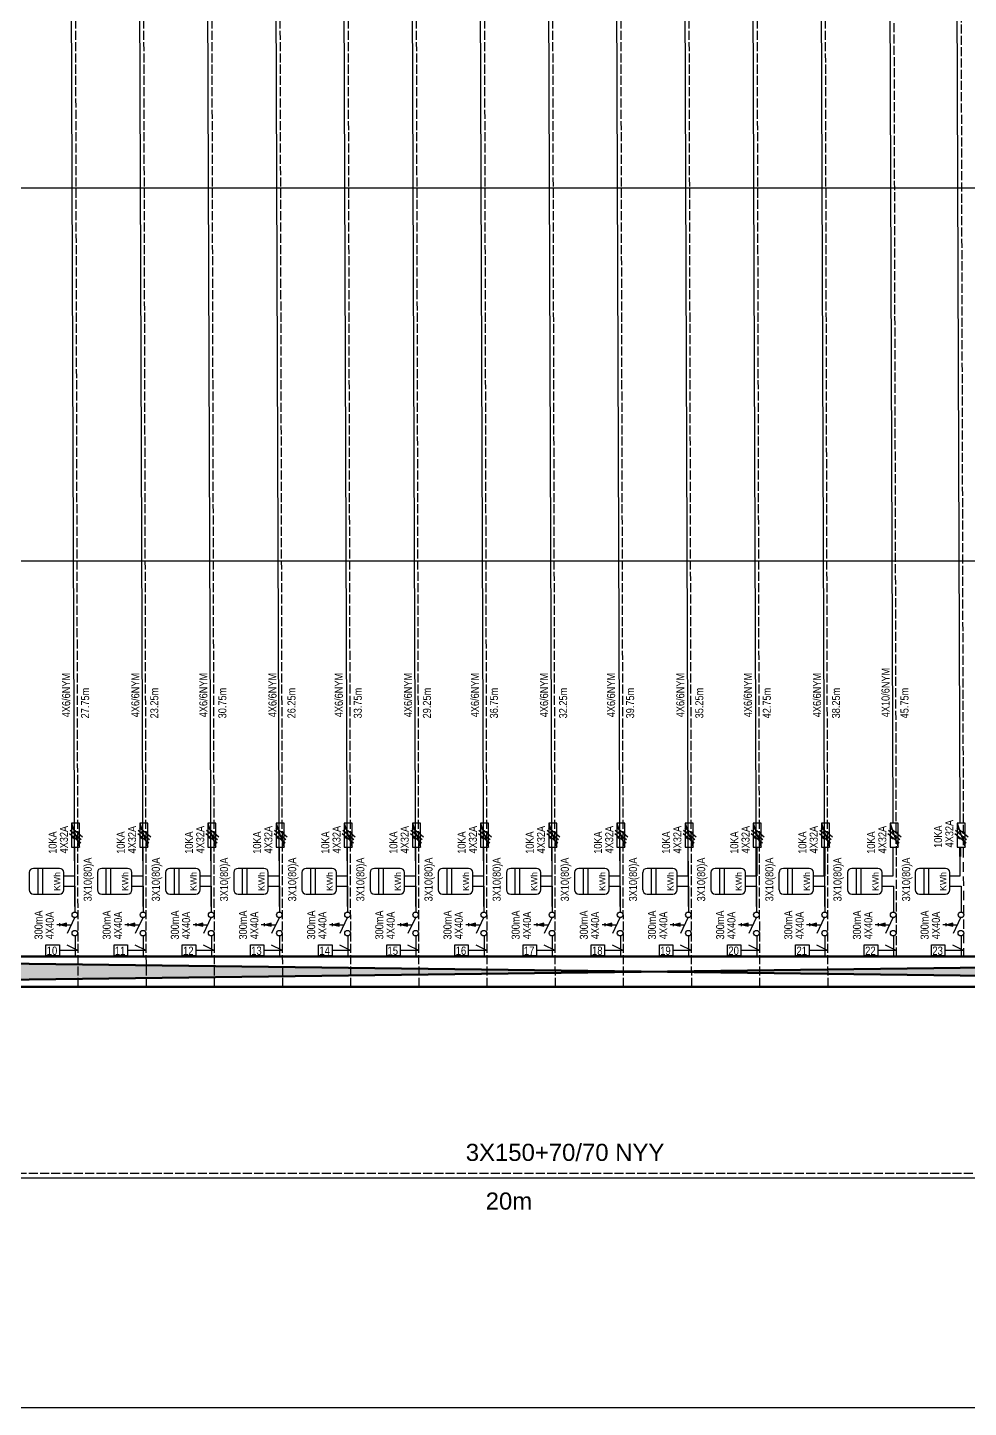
# Model space of a CAD drawing. Header units: millimetres. Extents: x 3395 to 31170, y 2853 to 7104.
# Drawn here: x 18797 to 20049, y 2853 to 4689 of the extents above; entities that cross this region are included whole.
import ezdxf
from ezdxf.enums import TextEntityAlignment as Align

# ---------------------------------------------------------------- set-up
doc = ezdxf.new("R2010")
doc.units = ezdxf.units.MM
for name, pattern in [('ACAD_ISO02W100', [15, 12, -3]), ('DASHDOT', [25.4, 12.7, -6.35, 0, -6.35]), ('DASHED', [19.05, 12.7, -6.35])]:
    doc.linetypes.add(name, pattern=pattern)
for name, color, linetype in [('00-06C', 191, 'Continuous'), ('00-ELKYAZ', 141, 'Continuous'), ('Asansör', 200, 'Continuous'), ('Elektrik T.', 4, 'Continuous'), ('topraklama', 3, 'DASHED'), ('TopraklamaY.', 3, 'ACAD_ISO02W100'), ('YazılarY.', 7, 'Continuous'), ('Şalter', 4, 'Continuous')]:
    doc.layers.add(name, color=color, linetype=linetype)
for name, color, linetype, lineweight in [('deha_elk tablo', 4, 'Continuous', 30), ('deha_elk yazı', 2, 'Continuous', 20), ('ELEKT', 2, 'Continuous', 50), ('KOLON HATTI  LİNYESİ', 240, 'Continuous', 50), ('ZİL', 53, 'DASHDOT', 20)]:
    doc.layers.add(name, color=color, linetype=linetype, lineweight=lineweight)
doc.layers.add('Tablo', color=7, linetype='Continuous', true_color=0xff7f7f)
doc.styles.add('sh_elk yazı', font='ARIALN.TTF', dxfattribs={"height": 10})
doc.styles.add('TXTX', font='arial.ttf')

msp = doc.modelspace()

# ---------------------------------------------------------------- hatches: boundary and pattern name
at = {"layer": 'ELEKT'}
h = msp.add_hatch(color=256, dxfattribs=at)
h.dxf.hatch_style = 1
h.paths.add_polyline_path([(18848.6, 3497.4), (18840.6, 3495.4), (18848.6, 3493.4)])
h = msp.add_hatch(color=256, dxfattribs=at)
h.dxf.hatch_style = 1
h.paths.add_polyline_path([(18939.3, 3497.4), (18931.4, 3495.4), (18939.3, 3493.4)])
h = msp.add_hatch(color=256, dxfattribs=at)
h.dxf.hatch_style = 1
h.paths.add_polyline_path([(19030.1, 3497.4), (19022.1, 3495.4), (19030.1, 3493.4)])
h = msp.add_hatch(color=256, dxfattribs=at)
h.dxf.hatch_style = 1
h.paths.add_polyline_path([(19120.8, 3497.4), (19112.9, 3495.4), (19120.8, 3493.4)])
h = msp.add_hatch(color=256, dxfattribs=at)
h.dxf.hatch_style = 1
h.paths.add_polyline_path([(19211.6, 3497.4), (19203.6, 3495.4), (19211.6, 3493.4)])
h = msp.add_hatch(color=256, dxfattribs=at)
h.dxf.hatch_style = 1
h.paths.add_polyline_path([(19302.3, 3497.4), (19294.4, 3495.4), (19302.3, 3493.4)])
h = msp.add_hatch(color=256, dxfattribs=at)
h.dxf.hatch_style = 1
h.paths.add_polyline_path([(19393.1, 3497.4), (19385.1, 3495.4), (19393.1, 3493.4)])
h = msp.add_hatch(color=256, dxfattribs=at)
h.dxf.hatch_style = 1
h.paths.add_polyline_path([(19483.8, 3497.4), (19475.9, 3495.4), (19483.8, 3493.4)])
h = msp.add_hatch(color=256, dxfattribs=at)
h.dxf.hatch_style = 1
h.paths.add_polyline_path([(19574.6, 3497.4), (19566.6, 3495.4), (19574.6, 3493.4)])
h = msp.add_hatch(color=256, dxfattribs=at)
h.dxf.hatch_style = 1
h.paths.add_polyline_path([(19665.3, 3497.4), (19657.4, 3495.4), (19665.3, 3493.4)])
h = msp.add_hatch(color=256, dxfattribs=at)
h.dxf.hatch_style = 1
h.paths.add_polyline_path([(19756.1, 3497.4), (19748.1, 3495.4), (19756.1, 3493.4)])
h = msp.add_hatch(color=256, dxfattribs=at)
h.dxf.hatch_style = 1
h.paths.add_polyline_path([(19846.8, 3497.4), (19838.9, 3495.4), (19846.8, 3493.4)])
h = msp.add_hatch(color=256, dxfattribs=at)
h.dxf.hatch_style = 1
h.paths.add_polyline_path([(19938.2, 3497.4), (19930.2, 3495.4), (19938.2, 3493.4)])
h = msp.add_hatch(color=256, dxfattribs=at)
h.dxf.hatch_style = 1
h.paths.add_polyline_path([(20020.3, 3495.4), (20028.3, 3493.4), (20028.3, 3497.4)])
h = msp.add_hatch(color=256, dxfattribs=at)
h.dxf.hatch_style = 1
h.paths.add_polyline_path([(18019, 3453.1), (18019, 3412.9), (19630.7, 3433)])
h.paths.add_polyline_path([(21242.5, 3453.1), (19630.7, 3433), (21242.5, 3412.9)])

# ---------------------------------------------------------------- linework, layer by layer
at = {"layer": '00-06C', "color": 141, "ltscale": 1000}
for p, q in [((18863.5, 3461.3), (18838.9, 3461.3)), ((18863.5, 3461.3), (18849.2, 3468)), ((18954.3, 3461.3), (18929.6, 3461.3)), ((18954.3, 3461.3), (18939.9, 3468)), ((19045, 3461.3), (19020.4, 3461.3)), ((19045, 3461.3), (19030.7, 3468)), ((19135.8, 3461.3), (19111.1, 3461.3)), ((19135.8, 3461.3), (19121.4, 3468)), ((19226.5, 3461.3), (19201.9, 3461.3)), ((19226.5, 3461.3), (19212.2, 3468)), ((19317.3, 3461.3), (19292.6, 3461.3)), ((19317.3, 3461.3), (19302.9, 3468)), ((19408, 3461.3), (19383.4, 3461.3)), ((19408, 3461.3), (19393.7, 3468)), ((19498.8, 3461.3), (19474.1, 3461.3)), ((19498.8, 3461.3), (19484.4, 3468)), ((19589.5, 3461.3), (19564.9, 3461.3)), ((19589.5, 3461.3), (19575.2, 3468)), ((19680.3, 3461.3), (19655.6, 3461.3)), ((19680.3, 3461.3), (19665.9, 3468)), ((19771, 3461.3), (19746.4, 3461.3)), ((19771, 3461.3), (19756.7, 3468)), ((19861.8, 3461.3), (19837.1, 3461.3)), ((19861.8, 3461.3), (19847.4, 3468)), ((19953.2, 3461.3), (19928.5, 3461.3)), ((19953.2, 3461.3), (19938.8, 3468)), ((20043.1, 3461.1), (20018.4, 3461.1)), ((20042.7, 3461.3), (20028.3, 3468))]:
    msp.add_line(p, q, dxfattribs=at)
for points in [[(18820.9, 3468.5), (18838.9, 3468.5), (18838.9, 3454), (18820.9, 3454)], [(18911.7, 3468.5), (18929.6, 3468.5), (18929.6, 3454), (18911.7, 3454)], [(19002.4, 3468.5), (19020.4, 3468.5), (19020.4, 3454), (19002.4, 3454)], [(19093.2, 3468.5), (19111.1, 3468.5), (19111.1, 3454), (19093.2, 3454)], [(19183.9, 3468.5), (19201.9, 3468.5), (19201.9, 3454), (19183.9, 3454)], [(19274.7, 3468.5), (19292.6, 3468.5), (19292.6, 3454), (19274.7, 3454)], [(19365.4, 3468.5), (19383.4, 3468.5), (19383.4, 3454), (19365.4, 3454)], [(19456.2, 3468.5), (19474.1, 3468.5), (19474.1, 3454), (19456.2, 3454)], [(19546.9, 3468.5), (19564.9, 3468.5), (19564.9, 3454), (19546.9, 3454)], [(19637.7, 3468.5), (19655.6, 3468.5), (19655.6, 3454), (19637.7, 3454)], [(19728.4, 3468.5), (19746.4, 3468.5), (19746.4, 3454), (19728.4, 3454)], [(19819.2, 3468.5), (19837.1, 3468.5), (19837.1, 3454), (19819.2, 3454)], [(19910.5, 3468.5), (19928.5, 3468.5), (19928.5, 3454), (19910.5, 3454)], [(20000.1, 3468.5), (20018, 3468.5), (20018, 3454), (20000.1, 3454)]]:
    msp.add_lwpolyline(points, close=True, dxfattribs=at)
at = {"layer": '00-ELKYAZ', "color": 141, "linetype": 'Continuous'}
for p, q in [((18798.8, 3564.7), (18798.8, 3541.7)), ((18839, 3570.4), (18804.5, 3570.4)), ((18810.3, 3570.4), (18810.3, 3535.9)), ((18816.3, 3570.7), (18816.3, 3536.2)), ((18889.5, 3564.7), (18889.5, 3541.7)), ((18929.8, 3570.4), (18895.3, 3570.4)), ((18901, 3570.4), (18901, 3535.9)), ((18907, 3570.7), (18907, 3536.2)), ((18980.3, 3564.7), (18980.3, 3541.7)), ((19020.5, 3570.4), (18986, 3570.4)), ((18991.8, 3570.4), (18991.8, 3535.9)), ((18997.8, 3570.7), (18997.8, 3536.2)), ((19071, 3564.7), (19071, 3541.7)), ((19111.3, 3570.4), (19076.8, 3570.4)), ((19082.5, 3570.4), (19082.5, 3535.9)), ((19088.5, 3570.7), (19088.5, 3536.2)), ((19161.8, 3564.7), (19161.8, 3541.7)), ((19202, 3570.4), (19167.5, 3570.4)), ((19173.3, 3570.4), (19173.3, 3535.9)), ((19179.3, 3570.7), (19179.3, 3536.2)), ((19252.5, 3564.7), (19252.5, 3541.7)), ((19292.8, 3570.4), (19258.3, 3570.4)), ((19264, 3570.4), (19264, 3535.9)), ((19270, 3570.7), (19270, 3536.2)), ((19343.3, 3564.7), (19343.3, 3541.7)), ((19383.5, 3570.4), (19349, 3570.4)), ((19354.8, 3570.4), (19354.8, 3535.9)), ((19360.8, 3570.7), (19360.8, 3536.2)), ((19434, 3564.7), (19434, 3541.7)), ((19474.3, 3570.4), (19439.8, 3570.4)), ((19445.5, 3570.4), (19445.5, 3535.9)), ((19451.5, 3570.7), (19451.5, 3536.2)), ((19524.8, 3564.7), (19524.8, 3541.7)), ((19565, 3570.4), (19530.5, 3570.4)), ((19536.3, 3570.4), (19536.3, 3535.9)), ((19542.3, 3570.7), (19542.3, 3536.2)), ((19615.5, 3564.7), (19615.5, 3541.7)), ((19655.8, 3570.4), (19621.3, 3570.4)), ((19627, 3570.4), (19627, 3535.9)), ((19633, 3570.7), (19633, 3536.2)), ((19706.3, 3564.7), (19706.3, 3541.7)), ((19746.5, 3570.4), (19712, 3570.4)), ((19717.8, 3570.4), (19717.8, 3535.9)), ((19723.8, 3570.7), (19723.8, 3536.2)), ((19797, 3564.7), (19797, 3541.7)), ((19837.3, 3570.4), (19802.8, 3570.4)), ((19808.5, 3570.4), (19808.5, 3535.9)), ((19814.5, 3570.7), (19814.5, 3536.2)), ((19888.4, 3564.7), (19888.4, 3541.7)), ((19928.6, 3570.4), (19894.1, 3570.4)), ((19899.9, 3570.4), (19899.9, 3535.9)), ((19905.9, 3570.7), (19905.9, 3536.2)), ((19978.5, 3564.7), (19978.5, 3541.7)), ((20018.7, 3570.4), (19984.2, 3570.4)), ((19990, 3570.4), (19990, 3535.9)), ((19996, 3570.7), (19996, 3536.2)), ((18804.5, 3535.9), (18839, 3535.9)), ((18895.3, 3535.9), (18929.8, 3535.9)), ((18986, 3535.9), (19020.5, 3535.9)), ((19076.8, 3535.9), (19111.3, 3535.9)), ((19167.5, 3535.9), (19202, 3535.9)), ((19258.3, 3535.9), (19292.8, 3535.9)), ((19349, 3535.9), (19383.5, 3535.9)), ((19439.8, 3535.9), (19474.3, 3535.9)), ((19530.5, 3535.9), (19565, 3535.9)), ((19621.3, 3535.9), (19655.8, 3535.9)), ((19712, 3535.9), (19746.5, 3535.9)), ((19802.8, 3535.9), (19837.3, 3535.9)), ((19894.1, 3535.9), (19928.6, 3535.9)), ((19984.2, 3535.9), (20018.7, 3535.9))]:
    msp.add_line(p, q, dxfattribs=at)
at = {"layer": '00-ELKYAZ', "linetype": 'Continuous'}
for p, q in [((18844.8, 3541.7), (18844.8, 3564.7)), ((18935.5, 3541.7), (18935.5, 3564.7)), ((19026.3, 3541.7), (19026.3, 3564.7)), ((19117, 3541.7), (19117, 3564.7)), ((19207.8, 3541.7), (19207.8, 3564.7)), ((19298.5, 3541.7), (19298.5, 3564.7)), ((19389.3, 3541.7), (19389.3, 3564.7)), ((19480, 3541.7), (19480, 3564.7)), ((19570.8, 3541.7), (19570.8, 3564.7)), ((19661.5, 3541.7), (19661.5, 3564.7)), ((19752.3, 3541.7), (19752.3, 3564.7)), ((19843, 3541.7), (19843, 3564.7)), ((19934.4, 3541.7), (19934.4, 3564.7)), ((20024.5, 3541.7), (20024.5, 3564.7))]:
    msp.add_line(p, q, dxfattribs=at)
at = {"layer": '00-ELKYAZ', "color": 141, "linetype": 'Continuous'}
for centre, start, end in [((18804.5, 3564.7), 90, 180), ((18895.3, 3564.7), 90, 180), ((18986, 3564.7), 90, 180), ((19076.8, 3564.7), 90, 180), ((19167.5, 3564.7), 90, 180), ((19258.3, 3564.7), 90, 180), ((19349, 3564.7), 90, 180), ((19439.8, 3564.7), 90, 180), ((19530.5, 3564.7), 90, 180), ((19621.3, 3564.7), 90, 180), ((19712, 3564.7), 90, 180), ((19802.8, 3564.7), 90, 180), ((19894.1, 3564.7), 90, 180), ((19984.2, 3564.7), 90, 180), ((18804.5, 3541.7), 180, 270), ((18895.3, 3541.7), 180, 270), ((18986, 3541.7), 180, 270), ((19076.8, 3541.7), 180, 270), ((19167.5, 3541.7), 180, 270), ((19258.3, 3541.7), 180, 270), ((19349, 3541.7), 180, 270), ((19439.8, 3541.7), 180, 270), ((19530.5, 3541.7), 180, 270), ((19621.3, 3541.7), 180, 270), ((19712, 3541.7), 180, 270), ((19802.8, 3541.7), 180, 270), ((19894.1, 3541.7), 180, 270), ((19984.2, 3541.7), 180, 270)]:
    msp.add_arc(centre, 5.75, start, end, dxfattribs=at)
at = {"layer": '00-ELKYAZ', "linetype": 'Continuous'}
for centre, start, end in [((18839, 3564.7), 0, 90), ((18929.8, 3564.7), 0, 90), ((19020.5, 3564.7), 0, 90), ((19111.3, 3564.7), 0, 90), ((19202, 3564.7), 0, 90), ((19292.8, 3564.7), 0, 90), ((19383.5, 3564.7), 0, 90), ((19474.3, 3564.7), 0, 90), ((19565, 3564.7), 0, 90), ((19655.8, 3564.7), 0, 90), ((19746.5, 3564.7), 0, 90), ((19837.3, 3564.7), 0, 90), ((19928.6, 3564.7), 0, 90), ((20018.7, 3564.7), 0, 90), ((18839, 3541.7), 270, 0), ((18929.8, 3541.7), 270, 0), ((19020.5, 3541.7), 270, 0), ((19111.3, 3541.7), 270, 0), ((19202, 3541.7), 270, 0), ((19292.8, 3541.7), 270, 0), ((19383.5, 3541.7), 270, 0), ((19474.3, 3541.7), 270, 0), ((19565, 3541.7), 270, 0), ((19655.8, 3541.7), 270, 0), ((19746.5, 3541.7), 270, 0), ((19837.3, 3541.7), 270, 0), ((19928.6, 3541.7), 270, 0), ((20018.7, 3541.7), 270, 0)]:
    msp.add_arc(centre, 5.75, start, end, dxfattribs=at)
at = {"layer": 'Asansör', "color": 32, "true_color": 0xcd6928}
msp.add_line((20038.2, 3630.6), (20026.8, 6758.1), dxfattribs=at)
at = {"layer": 'deha_elk tablo', "ltscale": 5}
for p, q in [((18848.6, 3495.4), (18855, 3495.4)), ((18939.3, 3495.4), (18945.8, 3495.4)), ((19030.1, 3495.4), (19036.5, 3495.4)), ((19120.8, 3495.4), (19127.3, 3495.4)), ((19211.6, 3495.4), (19218, 3495.4)), ((19302.3, 3495.4), (19308.8, 3495.4)), ((19393.1, 3495.4), (19399.5, 3495.4)), ((19483.8, 3495.4), (19490.3, 3495.4)), ((19574.6, 3495.4), (19581, 3495.4)), ((19665.3, 3495.4), (19671.8, 3495.4)), ((19756.1, 3495.4), (19762.5, 3495.4)), ((19846.8, 3495.4), (19853.3, 3495.4)), ((19938.2, 3495.4), (19944.7, 3495.4)), ((20028.3, 3495.4), (20034.7, 3495.4))]:
    msp.add_line(p, q, dxfattribs=at)
at = {"layer": 'deha_elk tablo'}
for p, q in [((18849.7, 3484.2), (18859.5, 3504.9)), ((18940.5, 3484.2), (18950.3, 3504.9)), ((19031.2, 3484.2), (19041, 3504.9)), ((19122, 3484.2), (19131.8, 3504.9)), ((19212.7, 3484.2), (19222.5, 3504.9)), ((19303.5, 3484.2), (19313.3, 3504.9)), ((19394.2, 3484.2), (19404, 3504.9)), ((19485, 3484.2), (19494.8, 3504.9)), ((19575.7, 3484.2), (19585.5, 3504.9)), ((19666.5, 3484.2), (19676.3, 3504.9)), ((19757.2, 3484.2), (19767, 3504.9)), ((19848, 3484.2), (19857.8, 3504.9)), ((19939.3, 3484.2), (19949.1, 3504.9)), ((20029.4, 3484.2), (20039.2, 3504.9))]:
    msp.add_line(p, q, dxfattribs=at)
at = {"layer": 'deha_elk tablo', "ltscale": 5}
for points in [[(18839.7, 3495.4), (18835.6, 3495.4)], [(18839.7, 3493.4), (18839.7, 3497.4)], [(18930.4, 3495.4), (18926.3, 3495.4)], [(18930.4, 3493.4), (18930.4, 3497.4)], [(19021.2, 3495.4), (19017.1, 3495.4)], [(19021.2, 3493.4), (19021.2, 3497.4)], [(19111.9, 3495.4), (19107.8, 3495.4)], [(19111.9, 3493.4), (19111.9, 3497.4)], [(19202.7, 3495.4), (19198.6, 3495.4)], [(19202.7, 3493.4), (19202.7, 3497.4)], [(19293.4, 3495.4), (19289.3, 3495.4)], [(19293.4, 3493.4), (19293.4, 3497.4)], [(19384.2, 3495.4), (19380.1, 3495.4)], [(19384.2, 3493.4), (19384.2, 3497.4)], [(19474.9, 3495.4), (19470.8, 3495.4)], [(19474.9, 3493.4), (19474.9, 3497.4)], [(19565.7, 3495.4), (19561.6, 3495.4)], [(19565.7, 3493.4), (19565.7, 3497.4)], [(19656.4, 3495.4), (19652.3, 3495.4)], [(19656.4, 3493.4), (19656.4, 3497.4)], [(19747.2, 3495.4), (19743.1, 3495.4)], [(19747.2, 3493.4), (19747.2, 3497.4)], [(19837.9, 3495.4), (19833.8, 3495.4)], [(19837.9, 3493.4), (19837.9, 3497.4)], [(19929.3, 3495.4), (19925.2, 3495.4)], [(19929.3, 3493.4), (19929.3, 3497.4)], [(20019.4, 3495.4), (20015.3, 3495.4)], [(20019.4, 3493.4), (20019.4, 3497.4)]]:
    msp.add_lwpolyline(points, dxfattribs=at)
for points in [[(18840.6, 3495.4), (18848.6, 3493.4), (18848.6, 3497.4)], [(18931.4, 3495.4), (18939.3, 3493.4), (18939.3, 3497.4)], [(19022.1, 3495.4), (19030.1, 3493.4), (19030.1, 3497.4)], [(19112.9, 3495.4), (19120.8, 3493.4), (19120.8, 3497.4)], [(19203.6, 3495.4), (19211.6, 3493.4), (19211.6, 3497.4)], [(19294.4, 3495.4), (19302.3, 3493.4), (19302.3, 3497.4)], [(19385.1, 3495.4), (19393.1, 3493.4), (19393.1, 3497.4)], [(19475.9, 3495.4), (19483.8, 3493.4), (19483.8, 3497.4)], [(19566.6, 3495.4), (19574.6, 3493.4), (19574.6, 3497.4)], [(19657.4, 3495.4), (19665.3, 3493.4), (19665.3, 3497.4)], [(19748.1, 3495.4), (19756.1, 3493.4), (19756.1, 3497.4)], [(19838.9, 3495.4), (19846.8, 3493.4), (19846.8, 3497.4)], [(19930.2, 3495.4), (19938.2, 3493.4), (19938.2, 3497.4)], [(20020.3, 3495.4), (20028.3, 3493.4), (20028.3, 3497.4)]]:
    msp.add_lwpolyline(points, close=True, dxfattribs=at)
at = {"layer": 'deha_elk tablo', "ltscale": 0.5}
for centre in [(18859.5, 3508.6), (18950.3, 3508.6), (19041, 3508.6), (19131.8, 3508.6), (19222.5, 3508.6), (19313.3, 3508.6), (19404, 3508.6), (19494.8, 3508.6), (19585.5, 3508.6), (19676.3, 3508.6), (19767, 3508.6), (19857.8, 3508.6), (19949.1, 3508.6), (20039.3, 3508.6), (18859.5, 3484.2), (18950.3, 3484.2), (19041, 3484.2), (19131.8, 3484.2), (19222.5, 3484.2), (19313.3, 3484.2), (19404, 3484.2), (19494.8, 3484.2), (19585.5, 3484.2), (19676.3, 3484.2), (19767, 3484.2), (19857.8, 3484.2), (19949.1, 3484.2), (20039.2, 3484.2)]:
    msp.add_circle(centre, 3.73, dxfattribs=at)
at = {"layer": 'ELEKT'}
for points in [[(18018.9, 3453.1), (21242.5, 3453.1), (21242.5, 3412.9), (18018.9, 3412.9)], [(18018.9, 3412.9), (18018.9, 3453.1), (21242.5, 3412.9), (21242.5, 3453.1)]]:
    msp.add_lwpolyline(points, close=True, dxfattribs=at)
at = {"layer": 'Elektrik T.', "color": 1}
for p, q in [((19949, 3630.7), (19938.1, 6616.7)), ((19857.9, 3519.7), (19847, 6518.7)), ((19767.1, 3519.7), (19756.7, 6406.9)), ((19676.4, 3519.7), (19666.3, 6300)), ((19585.6, 3519.7), (19575.9, 6188.2)), ((19494.9, 3519.7), (19485.6, 6082.7)), ((19404.1, 3519.7), (19395.2, 5971)), ((19313.4, 3519.7), (19304.9, 5863.2)), ((19222.6, 3519.7), (19214.5, 5751.5)), ((19131.9, 3519.7), (19124.2, 5641.9)), ((19041.1, 3519.7), (19033.8, 5530.2)), ((18950.4, 3519.7), (18943.5, 5422.5)), ((18859.6, 3519.7), (18853.1, 5310.7)), ((18859.5, 3560.6), (18859.5, 3598.9)), ((18950.3, 3560.6), (18950.3, 3598.9)), ((19041, 3560.6), (19041, 3598.9)), ((19131.8, 3560.6), (19131.8, 3598.9)), ((19222.5, 3560.6), (19222.5, 3598.9)), ((19313.3, 3560.6), (19313.3, 3598.9)), ((19404, 3560.6), (19404, 3598.9)), ((19494.8, 3560.6), (19494.8, 3598.9)), ((19585.5, 3560.6), (19585.5, 3598.9)), ((19676.3, 3560.6), (19676.3, 3598.9)), ((19949.2, 3560.6), (19949.2, 3598.9)), ((20038.4, 3560.6), (20038.4, 3586.2)), ((18844.8, 3560.6), (18859.5, 3560.6)), ((18844.8, 3546.8), (18859.6, 3546.8)), ((18859.6, 3546.8), (18859.6, 3512.4)), ((18935.5, 3560.6), (18950.3, 3560.6)), ((18935.5, 3546.8), (18950.4, 3546.8)), ((18950.4, 3546.8), (18950.4, 3512.4)), ((19026.3, 3560.6), (19041, 3560.6)), ((19026.3, 3546.8), (19041.1, 3546.8)), ((19041.1, 3546.8), (19041.1, 3512.4)), ((19117, 3560.6), (19131.8, 3560.6)), ((19117, 3546.8), (19131.9, 3546.8)), ((19131.9, 3546.8), (19131.9, 3512.4)), ((19207.8, 3560.6), (19222.5, 3560.6)), ((19207.8, 3546.8), (19222.6, 3546.8)), ((19222.6, 3546.8), (19222.6, 3512.4)), ((19298.5, 3560.6), (19313.3, 3560.6)), ((19298.5, 3546.8), (19313.4, 3546.8)), ((19313.4, 3546.8), (19313.4, 3512.4)), ((19389.3, 3560.6), (19404, 3560.6)), ((19389.3, 3546.8), (19404.1, 3546.8)), ((19404.1, 3546.8), (19404.1, 3512.4)), ((19480, 3560.6), (19494.8, 3560.6)), ((19480, 3546.8), (19494.9, 3546.8)), ((19494.9, 3546.8), (19494.9, 3512.4)), ((19570.8, 3560.6), (19585.5, 3560.6)), ((19570.8, 3546.8), (19585.6, 3546.8)), ((19585.6, 3546.8), (19585.6, 3512.4)), ((19661.5, 3560.6), (19676.3, 3560.6)), ((19661.5, 3546.8), (19676.4, 3546.8)), ((19676.4, 3546.8), (19676.4, 3512.4)), ((19752.3, 3560.6), (19767, 3560.6)), ((19752.3, 3546.8), (19767.1, 3546.8)), ((19767.1, 3546.8), (19767.1, 3512.4)), ((19843, 3560.6), (19857.8, 3560.6)), ((19843, 3546.8), (19857.9, 3546.8)), ((19857.9, 3546.8), (19857.9, 3512.4)), ((19934.4, 3560.6), (19949.2, 3560.6)), ((19934.4, 3546.8), (19949.3, 3546.8)), ((19949.3, 3546.8), (19949.3, 3512.4)), ((20024.5, 3560.6), (20038.4, 3560.6)), ((20024.5, 3546.8), (20039.4, 3546.8)), ((20039.4, 3546.8), (20039.4, 3512.4)), ((18859.8, 3481), (18859.8, 3451.7)), ((18950.5, 3481), (18950.5, 3451.7)), ((19041.3, 3481), (19041.3, 3451.7)), ((19132, 3481), (19132, 3451.7)), ((19222.8, 3481), (19222.8, 3451.7)), ((19313.5, 3481), (19313.5, 3451.7)), ((19404.3, 3481), (19404.3, 3451.7)), ((19495, 3481), (19495, 3451.7)), ((19585.8, 3481), (19585.8, 3451.7)), ((19676.5, 3481), (19676.5, 3451.7)), ((19767.3, 3481), (19767.3, 3451.7)), ((19858, 3481), (19858, 3451.7)), ((19949.4, 3481), (19949.4, 3451.7)), ((20039.5, 3481), (20039.5, 3451.7)), ((20286.1, 3158.2), (17849.9, 3158.2))]:
    msp.add_line(p, q, dxfattribs=at)
at = {"layer": 'KOLON HATTI  LİNYESİ'}
for p, q in [((19767, 3560.6), (19767, 3598.9)), ((19857.8, 3560.6), (19857.8, 3598.9)), ((20038.4, 3586.1), (20038.4, 3598.8))]:
    msp.add_line(p, q, dxfattribs=at)
at = {"layer": 'Tablo', "linetype": 'ByBlock'}
for p, q in [((17488.7, 4475.9), (25631.8, 4475.9)), ((17488.7, 3979.8), (25631.8, 3979.8))]:
    msp.add_line(p, q, dxfattribs=at)
at = {"layer": 'Tablo', "color": 11, "true_color": 0xff8088}
msp.add_line((17488.7, 2853.1), (25631.8, 2853.1), dxfattribs=at)
at = {"layer": 'topraklama', "linetype": 'DASHED'}
msp.add_line((20043.1, 3451.7), (20042.8, 3586.2), dxfattribs=at)
at = {"layer": 'TopraklamaY.'}
for p, q in [((20042.8, 3586.2), (20034.5, 6753.7)), ((19953.6, 3453.1), (19945.6, 6610.5)), ((19862.3, 3412.9), (19854.4, 6513)), ((19771.5, 3412.9), (19764, 6401.3)), ((19680.8, 3412.9), (19673.5, 6294.3)), ((19590, 3412.9), (19583, 6182.6)), ((19499.3, 3412.9), (19492.5, 6077.1)), ((19408.5, 3412.9), (19402.1, 5965.3)), ((19317.8, 3412.9), (19311.6, 5857.5)), ((19227, 3412.9), (19221.1, 5745.8)), ((19136.3, 3412.9), (19130.7, 5636.2)), ((19045.5, 3412.9), (19040.2, 5524.5)), ((18954.8, 3412.9), (18949.7, 5416.8)), ((18864, 3412.9), (18859.3, 5305)), ((20280.2, 3164.3), (17853.7, 3164.3))]:
    msp.add_line(p, q, dxfattribs=at)
at = {"layer": 'Şalter', "lineweight": 30, "ltscale": 5}
for p, q in [((18868, 3608.5), (18853.1, 3621)), ((18869.9, 3611.9), (18855, 3624.5)), ((18855.3, 3630.7), (18865.9, 3598.8)), ((18958.8, 3608.5), (18943.9, 3621)), ((18960.6, 3611.9), (18945.7, 3624.5)), ((18946, 3630.7), (18956.7, 3598.8)), ((19049.5, 3608.5), (19034.6, 3621)), ((19051.4, 3611.9), (19036.5, 3624.5)), ((19036.8, 3630.7), (19047.4, 3598.8)), ((19140.3, 3608.5), (19125.4, 3621)), ((19142.1, 3611.9), (19127.2, 3624.5)), ((19127.5, 3630.7), (19138.2, 3598.8)), ((19231, 3608.5), (19216.1, 3621)), ((19232.9, 3611.9), (19218, 3624.5)), ((19218.3, 3630.7), (19228.9, 3598.8)), ((19321.8, 3608.5), (19306.9, 3621)), ((19323.6, 3611.9), (19308.7, 3624.5)), ((19309, 3630.7), (19319.7, 3598.8)), ((19412.5, 3608.5), (19397.6, 3621)), ((19414.4, 3611.9), (19399.5, 3624.5)), ((19399.8, 3630.7), (19410.4, 3598.8)), ((19503.3, 3608.5), (19488.4, 3621)), ((19505.1, 3611.9), (19490.2, 3624.5)), ((19490.5, 3630.7), (19501.2, 3598.8)), ((19594, 3608.5), (19579.1, 3621)), ((19595.9, 3611.9), (19581, 3624.5)), ((19581.3, 3630.7), (19591.9, 3598.8)), ((19684.8, 3608.5), (19669.9, 3621)), ((19686.6, 3611.9), (19671.7, 3624.5)), ((19672, 3630.7), (19682.7, 3598.8)), ((19775.5, 3608.5), (19760.6, 3621)), ((19777.4, 3611.9), (19762.5, 3624.5)), ((19762.8, 3630.7), (19773.4, 3598.8)), ((19866.3, 3608.5), (19851.4, 3621)), ((19868.1, 3611.9), (19853.2, 3624.5)), ((19853.5, 3630.7), (19864.2, 3598.8)), ((19957.7, 3608.5), (19942.8, 3621)), ((19959.5, 3611.9), (19944.6, 3624.5)), ((19944.9, 3630.7), (19955.5, 3598.8)), ((20046.8, 3608.4), (20031.9, 3620.9)), ((20048.7, 3611.9), (20033.8, 3624.4)), ((20034.1, 3630.6), (20044.7, 3598.7)), ((18867.4, 3604), (18852.5, 3616.5)), ((18958.2, 3604), (18943.3, 3616.5)), ((19048.9, 3604), (19034, 3616.5)), ((19139.7, 3604), (19124.8, 3616.5)), ((19230.4, 3604), (19215.5, 3616.5)), ((19321.2, 3604), (19306.3, 3616.5)), ((19411.9, 3604), (19397, 3616.5)), ((19502.7, 3604), (19487.8, 3616.5)), ((19593.4, 3604), (19578.5, 3616.5)), ((19684.2, 3604), (19669.3, 3616.5)), ((19774.9, 3604), (19760, 3616.5)), ((19865.7, 3604), (19850.8, 3616.5)), ((19957, 3604), (19942.1, 3616.5)), ((20046.2, 3603.9), (20031.3, 3616.5))]:
    msp.add_line(p, q, dxfattribs=at)
for points in [[(18865.9, 3598.8), (18865.9, 3630.7), (18855.3, 3630.7), (18855.3, 3598.8)], [(18956.7, 3598.8), (18956.7, 3630.7), (18946, 3630.7), (18946, 3598.8)], [(19047.4, 3598.8), (19047.4, 3630.7), (19036.8, 3630.7), (19036.8, 3598.8)], [(19138.2, 3598.8), (19138.2, 3630.7), (19127.5, 3630.7), (19127.5, 3598.8)], [(19228.9, 3598.8), (19228.9, 3630.7), (19218.3, 3630.7), (19218.3, 3598.8)], [(19319.7, 3598.8), (19319.7, 3630.7), (19309, 3630.7), (19309, 3598.8)], [(19410.4, 3598.8), (19410.4, 3630.7), (19399.8, 3630.7), (19399.8, 3598.8)], [(19501.2, 3598.8), (19501.2, 3630.7), (19490.5, 3630.7), (19490.5, 3598.8)], [(19591.9, 3598.8), (19591.9, 3630.7), (19581.3, 3630.7), (19581.3, 3598.8)], [(19682.7, 3598.8), (19682.7, 3630.7), (19672, 3630.7), (19672, 3598.8)], [(19773.4, 3598.8), (19773.4, 3630.7), (19762.8, 3630.7), (19762.8, 3598.8)], [(19864.2, 3598.8), (19864.2, 3630.7), (19853.5, 3630.7), (19853.5, 3598.8)], [(19955.5, 3598.8), (19955.5, 3630.7), (19944.9, 3630.7), (19944.9, 3598.8)], [(20044.7, 3598.7), (20044.7, 3630.6), (20034.1, 3630.6), (20034.1, 3598.7)]]:
    msp.add_lwpolyline(points, close=True, dxfattribs=at)
for centre in [(18860.6, 3614.7), (18951.3, 3614.7), (19042.1, 3614.7), (19132.8, 3614.7), (19223.6, 3614.7), (19314.3, 3614.7), (19405.1, 3614.7), (19495.8, 3614.7), (19586.6, 3614.7), (19677.3, 3614.7), (19768.1, 3614.7), (19858.8, 3614.7), (19950.2, 3614.7), (20039.4, 3614.7)]:
    msp.add_circle(centre, 5.32, dxfattribs=at)

# ---------------------------------------------------------------- texts
at = {"layer": 'deha_elk yazı', "ltscale": 5, "style": 'sh_elk yazı'}
for s, p in [('10KA', (18835.3, 3589.8)), ('4X32A', (18850.3, 3590.3)), ('10KA', (18926, 3589.8)), ('4X32A', (18941, 3590.3)), ('10KA', (19016.8, 3589.8)), ('4X32A', (19031.8, 3590.3)), ('10KA', (19107.5, 3589.8)), ('4X32A', (19122.5, 3590.3)), ('10KA', (19198.3, 3589.8)), ('4X32A', (19213.3, 3590.3)), ('10KA', (19289, 3589.8)), ('4X32A', (19304, 3590.3)), ('10KA', (19379.8, 3589.8)), ('4X32A', (19394.8, 3590.3)), ('10KA', (19470.5, 3589.8)), ('4X32A', (19485.5, 3590.3)), ('10KA', (19561.3, 3589.8)), ('4X32A', (19576.3, 3590.3)), ('10KA', (19652, 3589.8)), ('4X32A', (19667, 3590.3)), ('10KA', (19742.8, 3589.8)), ('4X32A', (19757.8, 3590.3)), ('10KA', (19833.5, 3589.8)), ('4X32A', (19848.5, 3590.3)), ('10KA', (19924.9, 3589.8)), ('4X32A', (19939.9, 3590.3)), ('10KA', (20014.1, 3597.7)), ('4X32A', (20029.1, 3598.3)), ('3X10(80)A', (18882, 3526.5)), ('3X10(80)A', (18972.7, 3526.5)), ('3X10(80)A', (19063.5, 3526.5)), ('3X10(80)A', (19154.2, 3526.5)), ('3X10(80)A', (19245, 3526.5)), ('3X10(80)A', (19335.7, 3526.5)), ('3X10(80)A', (19426.5, 3526.5)), ('3X10(80)A', (19517.2, 3526.5)), ('3X10(80)A', (19608, 3526.5)), ('3X10(80)A', (19698.7, 3526.5)), ('3X10(80)A', (19789.5, 3526.5)), ('3X10(80)A', (19880.2, 3526.5)), ('3X10(80)A', (19971.6, 3526.5)), ('300mA', (18816.5, 3475.7)), ('4X40A', (18831.5, 3476.2)), ('300mA', (18907.2, 3475.7)), ('4X40A', (18922.3, 3476.2)), ('300mA', (18998, 3475.7)), ('4X40A', (19013, 3476.2)), ('300mA', (19088.7, 3475.7)), ('4X40A', (19103.8, 3476.2)), ('300mA', (19179.5, 3475.7)), ('4X40A', (19194.5, 3476.2)), ('300mA', (19270.2, 3475.7)), ('4X40A', (19285.3, 3476.2)), ('300mA', (19361, 3475.7)), ('4X40A', (19376, 3476.2)), ('300mA', (19451.7, 3475.7)), ('4X40A', (19466.8, 3476.2)), ('300mA', (19542.5, 3475.7)), ('4X40A', (19557.5, 3476.2)), ('300mA', (19633.2, 3475.7)), ('4X40A', (19648.3, 3476.2)), ('300mA', (19724, 3475.7)), ('4X40A', (19739, 3476.2)), ('300mA', (19814.7, 3475.7)), ('4X40A', (19829.8, 3476.2)), ('300mA', (19906.1, 3475.7)), ('4X40A', (19921.2, 3476.2)), ('300mA', (19996.2, 3475.7)), ('4X40A', (20011.2, 3476.2))]:
    msp.add_text(s, height=10.65, rotation=90, dxfattribs=at).set_placement(p)
for s, p in [('10', (18829.1, 3460.8)), ('11', (18919.8, 3460.8)), ('12', (19010.6, 3460.8)), ('13', (19101.3, 3460.8)), ('14', (19192.1, 3460.8)), ('15', (19282.8, 3460.8)), ('16', (19373.6, 3460.8)), ('17', (19464.3, 3460.8)), ('18', (19555.1, 3460.8)), ('19', (19645.8, 3460.8)), ('20', (19736.6, 3460.8)), ('21', (19827.3, 3460.8)), ('22', (19918.7, 3460.8)), ('23', (20008.2, 3460.8))]:
    msp.add_text(s, height=11, dxfattribs=at).set_placement(p, align=Align.MIDDLE)
at = {"layer": 'YazılarY.', "color": 3, "ltscale": 5, "style": 'sh_elk yazı'}
for s, p in [('4X6/6NYM', (18853.3, 3771.5)), ('4X6/6NYM', (19035.9, 3771.5)), ('4X6/6NYM', (19216.3, 3771.5)), ('4X6/6NYM', (19397.5, 3771.5)), ('4X6/6NYM', (19578.8, 3771.5)), ('4X6/6NYM', (19760.9, 3771.5)), ('4X10/6NYM', (19944.2, 3771.5)), ('27.75m', (18878.5, 3770)), ('30.75m', (19061.2, 3770)), ('33.75m', (19241.5, 3770)), ('36.75m', (19422.8, 3770)), ('39.75m', (19604.1, 3770)), ('42.75m', (19786.1, 3770)), ('45.75m', (19969.4, 3770))]:
    msp.add_text(s, height=10.65, rotation=90, dxfattribs=at).set_placement(p)
at = {"layer": 'YazılarY.', "color": 30, "ltscale": 5, "true_color": 0xf26722, "style": 'sh_elk yazı'}
for s, p in [('4X6/6NYM', (18945.4, 3771.5)), ('4X6/6NYM', (19128, 3771.5)), ('4X6/6NYM', (19308.4, 3771.5)), ('4X6/6NYM', (19489.6, 3771.5)), ('4X6/6NYM', (19670.9, 3771.5)), ('4X6/6NYM', (19853, 3771.5)), ('23.25m', (18970.6, 3770)), ('26.25m', (19153.3, 3770)), ('29.25m', (19333.6, 3770)), ('32.25m', (19514.9, 3770)), ('35.25m', (19696.2, 3770)), ('38.25m', (19878.2, 3770))]:
    msp.add_text(s, height=10.65, rotation=90, dxfattribs=at).set_placement(p)
at = {"layer": 'YazılarY.', "color": 67, "linetype": 'ByBlock', "lineweight": -2, "true_color": 0x727430, "style": 'TXTX'}
for s, height, p in [('3X150+70/70 NYY', 22.768, (19380, 3181.1)), ('   20m', 22.77, (19380, 3116.3))]:
    msp.add_text(s, height=height, dxfattribs=at).set_placement(p)
at = {"layer": 'ZİL', "linetype": 'ByBlock', "lineweight": -2, "style": 'TXTX'}
for p in [(18840, 3540.3), (18930.7, 3540.3), (19021.5, 3540.3), (19112.2, 3540.3), (19203, 3540.3), (19293.7, 3540.3), (19384.5, 3540.3), (19475.2, 3540.3), (19566, 3540.3), (19656.7, 3540.3), (19747.5, 3540.3), (19838.2, 3540.3), (19929.6, 3540.3), (20019.7, 3540.3)]:
    msp.add_text('KWh', height=8.35, rotation=90, dxfattribs=at).set_placement(p)

doc.saveas('drawing.dxf')
